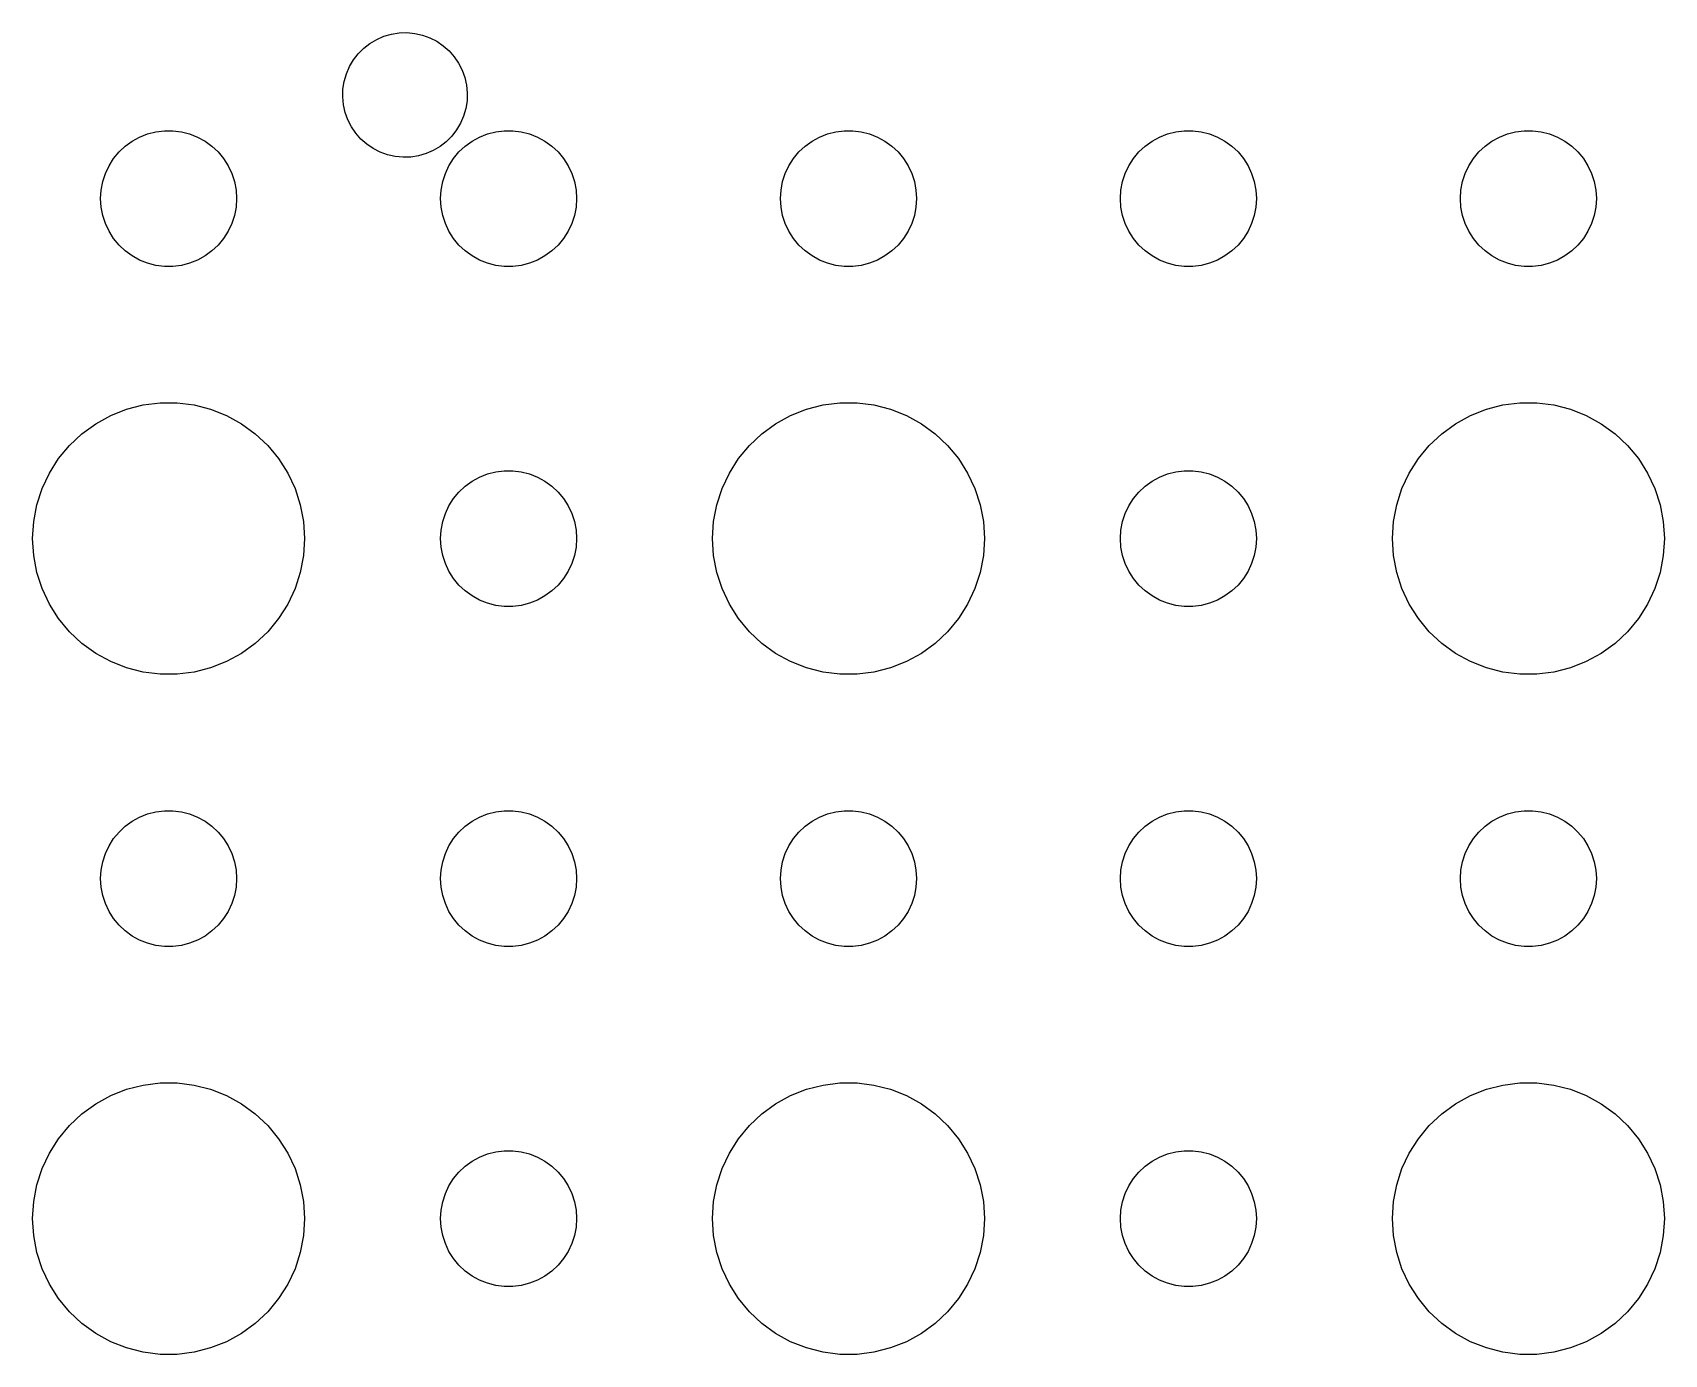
# Model space of a CAD drawing. Header units: metres. Extents: x -69 to 69, y -69 to 69.
# Drawn here: x -3 to 33, y -32.99 to -3.84 of the extents above; entities that cross this region are included whole.
import ezdxf

# ---------------------------------------------------------------- set-up
doc = ezdxf.new("R2010")
doc.units = ezdxf.units.M

msp = doc.modelspace()

# ---------------------------------------------------------------- linework, layer by layer
for p, q in [((4.59067, -3.98978), (4.74915, -3.92119)), ((4.74915, -3.92119), (4.91496, -3.87302)), ((4.91496, -3.87302), (5.08551, -3.84601)), ((5.08551, -3.84601), (5.2581, -3.84059)), ((5.2581, -3.84059), (5.43001, -3.85683)), ((5.43001, -3.85683), (5.59851, -3.8945)), ((5.59851, -3.8945), (5.76099, -3.95299)), ((5.76099, -3.95299), (5.91484, -4.03139)), ((4.07767, -4.44205), (4.1835, -4.3056)), ((4.1835, -4.3056), (4.3056, -4.1835)), ((4.3056, -4.1835), (4.44205, -4.07767)), ((4.44205, -4.07767), (4.59067, -3.98978)), ((5.91484, -4.03139), (6.05765, -4.12845)), ((6.05765, -4.12845), (6.18718, -4.24263)), ((6.18718, -4.24263), (6.30136, -4.37216)), ((3.92119, -4.74915), (3.98978, -4.59067)), ((3.98978, -4.59067), (4.07767, -4.44205)), ((6.30136, -4.37216), (6.39842, -4.51497)), ((6.39842, -4.51497), (6.47682, -4.66882)), ((6.47682, -4.66882), (6.53531, -4.8313)), ((3.84601, -5.08551), (3.87302, -4.91496)), ((3.87302, -4.91496), (3.92119, -4.74915)), ((6.53531, -4.8313), (6.57298, -4.9998)), ((6.57298, -4.9998), (6.58923, -5.17172)), ((3.84059, -5.2581), (3.84601, -5.08551)), ((3.85683, -5.43001), (3.84059, -5.2581)), ((6.5838, -5.3443), (6.55679, -5.51485)), ((6.58923, -5.17172), (6.5838, -5.3443)), ((3.8945, -5.59851), (3.85683, -5.43001)), ((3.95299, -5.76099), (3.8945, -5.59851)), ((6.50862, -5.68066), (6.44003, -5.83914)), ((6.55679, -5.51485), (6.50862, -5.68066)), ((-0.638657, -6.14275), (-0.463516, -6.07341)), ((-0.463516, -6.07341), (-0.281067, -6.02657)), ((-0.281067, -6.02657), (-0.094177, -6.00294)), ((-0.094177, -6.00294), (0.094177, -6.00294)), ((0.094177, -6.00294), (0.281067, -6.02657)), ((0.281067, -6.02657), (0.463516, -6.07341)), ((0.463516, -6.07341), (0.638657, -6.14275)), ((4.03139, -5.91484), (3.95299, -5.76099)), ((4.12845, -6.05765), (4.03139, -5.91484)), ((4.24263, -6.18718), (4.12845, -6.05765)), ((6.35214, -5.98776), (6.24631, -6.12421)), ((6.44003, -5.83914), (6.35214, -5.98776)), ((6.86133, -6.14275), (7.03647, -6.07341)), ((7.03647, -6.07341), (7.21892, -6.02657)), ((7.21892, -6.02657), (7.40581, -6.00294)), ((7.40581, -6.00294), (7.59418, -6.00294)), ((7.59418, -6.00294), (7.78107, -6.02657)), ((7.78107, -6.02657), (7.96352, -6.07341)), ((7.96352, -6.07341), (8.13866, -6.14275)), ((14.3613, -6.14275), (14.5365, -6.07341)), ((14.5365, -6.07341), (14.7189, -6.02657)), ((14.7189, -6.02657), (14.9058, -6.00294)), ((14.9058, -6.00294), (15.0942, -6.00294)), ((15.0942, -6.00294), (15.2811, -6.02657)), ((15.2811, -6.02657), (15.4635, -6.07341)), ((15.4635, -6.07341), (15.6387, -6.14275)), ((21.8613, -6.14275), (22.0365, -6.07341)), ((22.0365, -6.07341), (22.2189, -6.02657)), ((22.2189, -6.02657), (22.4058, -6.00294)), ((22.4058, -6.00294), (22.5942, -6.00294)), ((22.5942, -6.00294), (22.7811, -6.02657)), ((22.7811, -6.02657), (22.9635, -6.07341)), ((22.9635, -6.07341), (23.1387, -6.14275)), ((29.3613, -6.14275), (29.5365, -6.07341)), ((29.5365, -6.07341), (29.7189, -6.02657)), ((29.7189, -6.02657), (29.9058, -6.00294)), ((29.9058, -6.00294), (30.0942, -6.00294)), ((30.0942, -6.00294), (30.2811, -6.02657)), ((30.2811, -6.02657), (30.4635, -6.07341)), ((30.4635, -6.07341), (30.6387, -6.14275)), ((-1.21352, -6.61832), (-1.09344, -6.47318)), ((-1.09344, -6.47318), (-0.956131, -6.34422)), ((-0.956131, -6.34422), (-0.803726, -6.23351)), ((-0.803726, -6.23351), (-0.638657, -6.14275)), ((0.638657, -6.14275), (0.803726, -6.23351)), ((0.803726, -6.23351), (0.956131, -6.34422)), ((0.956131, -6.34422), (1.09344, -6.47318)), ((1.09344, -6.47318), (1.21352, -6.61832)), ((4.37216, -6.30136), (4.24263, -6.18718)), ((4.51497, -6.39842), (4.37216, -6.30136)), ((4.66882, -6.47682), (4.51497, -6.39842)), ((4.8313, -6.53531), (4.66882, -6.47682)), ((5.83914, -6.44003), (5.68066, -6.50862)), ((5.98776, -6.35214), (5.83914, -6.44003)), ((6.12421, -6.24631), (5.98776, -6.35214)), ((6.24631, -6.12421), (6.12421, -6.24631)), ((6.28647, -6.61832), (6.40654, -6.47318)), ((6.40654, -6.47318), (6.54385, -6.34422)), ((6.54385, -6.34422), (6.69626, -6.23351)), ((6.69626, -6.23351), (6.86133, -6.14275)), ((8.13866, -6.14275), (8.30373, -6.23351)), ((8.30373, -6.23351), (8.45613, -6.34422)), ((8.45613, -6.34422), (8.59344, -6.47318)), ((8.59344, -6.47318), (8.71352, -6.61832)), ((13.7865, -6.61832), (13.9065, -6.47318)), ((13.9065, -6.47318), (14.0439, -6.34422)), ((14.0439, -6.34422), (14.1963, -6.23351)), ((14.1963, -6.23351), (14.3613, -6.14275)), ((15.6387, -6.14275), (15.8037, -6.23351)), ((15.8037, -6.23351), (15.9561, -6.34422)), ((15.9561, -6.34422), (16.0934, -6.47318)), ((16.0934, -6.47318), (16.2135, -6.61832)), ((21.2865, -6.61832), (21.4065, -6.47318)), ((21.4065, -6.47318), (21.5439, -6.34422)), ((21.5439, -6.34422), (21.6963, -6.23351)), ((21.6963, -6.23351), (21.8613, -6.14275)), ((23.1387, -6.14275), (23.3037, -6.23351)), ((23.3037, -6.23351), (23.4561, -6.34422)), ((23.4561, -6.34422), (23.5934, -6.47318)), ((23.5934, -6.47318), (23.7135, -6.61832)), ((28.7865, -6.61832), (28.9065, -6.47318)), ((28.9065, -6.47318), (29.0439, -6.34422)), ((29.0439, -6.34422), (29.1963, -6.23351)), ((29.1963, -6.23351), (29.3613, -6.14275)), ((30.6387, -6.14275), (30.8037, -6.23351)), ((30.8037, -6.23351), (30.9561, -6.34422)), ((30.9561, -6.34422), (31.0934, -6.47318)), ((31.0934, -6.47318), (31.2135, -6.61832)), ((-1.39465, -6.9478), (-1.31445, -6.77736)), ((-1.31445, -6.77736), (-1.21352, -6.61832)), ((1.21352, -6.61832), (1.31445, -6.77736)), ((1.31445, -6.77736), (1.39465, -6.9478)), ((4.9998, -6.57298), (4.8313, -6.53531)), ((5.17172, -6.58923), (4.9998, -6.57298)), ((5.3443, -6.5838), (5.17172, -6.58923)), ((5.51485, -6.55679), (5.3443, -6.5838)), ((5.68066, -6.50862), (5.51485, -6.55679)), ((6.10533, -6.9478), (6.18553, -6.77736)), ((6.18553, -6.77736), (6.28647, -6.61832)), ((8.71352, -6.61832), (8.81445, -6.77736)), ((8.81445, -6.77736), (8.89465, -6.9478)), ((13.6053, -6.9478), (13.6855, -6.77736)), ((13.6855, -6.77736), (13.7865, -6.61832)), ((16.2135, -6.61832), (16.3145, -6.77736)), ((16.3145, -6.77736), (16.3947, -6.9478)), ((21.1053, -6.9478), (21.1855, -6.77736)), ((21.1855, -6.77736), (21.2865, -6.61832)), ((23.7135, -6.61832), (23.8145, -6.77736)), ((23.8145, -6.77736), (23.8947, -6.9478)), ((28.6053, -6.9478), (28.6855, -6.77736)), ((28.6855, -6.77736), (28.7865, -6.61832)), ((31.2135, -6.61832), (31.3145, -6.77736)), ((31.3145, -6.77736), (31.3947, -6.9478)), ((-1.48816, -7.312), (-1.45287, -7.12695)), ((-1.45287, -7.12695), (-1.39465, -6.9478)), ((1.39465, -6.9478), (1.45287, -7.12695)), ((1.45287, -7.12695), (1.48816, -7.312)), ((6.01183, -7.312), (6.04712, -7.12695)), ((6.04712, -7.12695), (6.10533, -6.9478)), ((8.89465, -6.9478), (8.95287, -7.12695)), ((8.95287, -7.12695), (8.98816, -7.312)), ((13.5118, -7.312), (13.5471, -7.12695)), ((13.5471, -7.12695), (13.6053, -6.9478)), ((16.3947, -6.9478), (16.4529, -7.12695)), ((16.4529, -7.12695), (16.4882, -7.312)), ((21.0118, -7.312), (21.0471, -7.12695)), ((21.0471, -7.12695), (21.1053, -6.9478)), ((23.8947, -6.9478), (23.9529, -7.12695)), ((23.9529, -7.12695), (23.9882, -7.312)), ((28.5118, -7.312), (28.5471, -7.12695)), ((28.5471, -7.12695), (28.6053, -6.9478)), ((31.3947, -6.9478), (31.4529, -7.12695)), ((31.4529, -7.12695), (31.4882, -7.312)), ((-1.5, -7.5), (-1.48816, -7.312)), ((-1.48816, -7.68799), (-1.5, -7.5)), ((1.48816, -7.312), (1.5, -7.5)), ((1.5, -7.5), (1.48816, -7.68799)), ((6, -7.5), (6.01183, -7.312)), ((6.01183, -7.68799), (6, -7.5)), ((8.98816, -7.312), (9, -7.5)), ((9, -7.5), (8.98816, -7.68799)), ((13.5, -7.5), (13.5118, -7.312)), ((13.5118, -7.68799), (13.5, -7.5)), ((16.4882, -7.312), (16.5, -7.5)), ((16.5, -7.5), (16.4882, -7.68799)), ((21, -7.5), (21.0118, -7.312)), ((21.0118, -7.68799), (21, -7.5)), ((23.9882, -7.312), (24, -7.5)), ((24, -7.5), (23.9882, -7.68799)), ((28.5, -7.5), (28.5118, -7.312)), ((28.5118, -7.68799), (28.5, -7.5)), ((31.4882, -7.312), (31.5, -7.5)), ((31.5, -7.5), (31.4882, -7.68799)), ((-1.45287, -7.87303), (-1.48816, -7.68799)), ((-1.39465, -8.05219), (-1.45287, -7.87303)), ((1.45287, -7.87303), (1.39465, -8.05219)), ((1.48816, -7.68799), (1.45287, -7.87303)), ((6.04712, -7.87303), (6.01183, -7.68799)), ((6.10533, -8.05219), (6.04712, -7.87303)), ((8.95287, -7.87303), (8.89465, -8.05219)), ((8.98816, -7.68799), (8.95287, -7.87303)), ((13.5471, -7.87303), (13.5118, -7.68799)), ((13.6053, -8.05219), (13.5471, -7.87303)), ((16.4529, -7.87303), (16.3947, -8.05219)), ((16.4882, -7.68799), (16.4529, -7.87303)), ((21.0471, -7.87303), (21.0118, -7.68799)), ((21.1053, -8.05219), (21.0471, -7.87303)), ((23.9529, -7.87303), (23.8947, -8.05219)), ((23.9882, -7.68799), (23.9529, -7.87303)), ((28.5471, -7.87303), (28.5118, -7.68799)), ((28.6053, -8.05219), (28.5471, -7.87303)), ((31.4529, -7.87303), (31.3947, -8.05219)), ((31.4882, -7.68799), (31.4529, -7.87303)), ((-1.31445, -8.22263), (-1.39465, -8.05219)), ((-1.21352, -8.38167), (-1.31445, -8.22263)), ((1.31445, -8.22263), (1.21352, -8.38167)), ((1.39465, -8.05219), (1.31445, -8.22263)), ((6.18553, -8.22263), (6.10533, -8.05219)), ((6.28647, -8.38167), (6.18553, -8.22263)), ((8.81445, -8.22263), (8.71352, -8.38167)), ((8.89465, -8.05219), (8.81445, -8.22263)), ((13.6855, -8.22263), (13.6053, -8.05219)), ((13.7865, -8.38167), (13.6855, -8.22263)), ((16.3145, -8.22263), (16.2135, -8.38167)), ((16.3947, -8.05219), (16.3145, -8.22263)), ((21.1855, -8.22263), (21.1053, -8.05219)), ((21.2865, -8.38167), (21.1855, -8.22263)), ((23.8145, -8.22263), (23.7135, -8.38167)), ((23.8947, -8.05219), (23.8145, -8.22263)), ((28.6855, -8.22263), (28.6053, -8.05219)), ((28.7865, -8.38167), (28.6855, -8.22263)), ((31.3145, -8.22263), (31.2135, -8.38167)), ((31.3947, -8.05219), (31.3145, -8.22263)), ((-1.09344, -8.52681), (-1.21352, -8.38167)), ((-0.956131, -8.65576), (-1.09344, -8.52681)), ((1.09344, -8.52681), (0.956131, -8.65576)), ((1.21352, -8.38167), (1.09344, -8.52681)), ((6.40654, -8.52681), (6.28647, -8.38167)), ((6.54385, -8.65576), (6.40654, -8.52681)), ((8.59344, -8.52681), (8.45613, -8.65576)), ((8.71352, -8.38167), (8.59344, -8.52681)), ((13.9065, -8.52681), (13.7865, -8.38167)), ((14.0439, -8.65576), (13.9065, -8.52681)), ((16.0934, -8.52681), (15.9561, -8.65576)), ((16.2135, -8.38167), (16.0934, -8.52681)), ((21.4065, -8.52681), (21.2865, -8.38167)), ((21.5439, -8.65576), (21.4065, -8.52681)), ((23.5934, -8.52681), (23.4561, -8.65576)), ((23.7135, -8.38167), (23.5934, -8.52681)), ((28.9065, -8.52681), (28.7865, -8.38167)), ((29.0439, -8.65576), (28.9065, -8.52681)), ((31.0934, -8.52681), (30.9561, -8.65576)), ((31.2135, -8.38167), (31.0934, -8.52681)), ((-0.803726, -8.76648), (-0.956131, -8.65576)), ((-0.638657, -8.85724), (-0.803726, -8.76648)), ((-0.463516, -8.92657), (-0.638657, -8.85724)), ((-0.281067, -8.97342), (-0.463516, -8.92657)), ((-0.094177, -8.99704), (-0.281067, -8.97342)), ((0.094177, -8.99704), (-0.094177, -8.99704)), ((0.281067, -8.97342), (0.094177, -8.99704)), ((0.463516, -8.92657), (0.281067, -8.97342)), ((0.638657, -8.85724), (0.463516, -8.92657)), ((0.803726, -8.76648), (0.638657, -8.85724)), ((0.956131, -8.65576), (0.803726, -8.76648)), ((6.69626, -8.76648), (6.54385, -8.65576)), ((6.86133, -8.85724), (6.69626, -8.76648)), ((7.03647, -8.92657), (6.86133, -8.85724)), ((7.21892, -8.97342), (7.03647, -8.92657)), ((7.40581, -8.99704), (7.21892, -8.97342)), ((7.59418, -8.99704), (7.40581, -8.99704)), ((7.78107, -8.97342), (7.59418, -8.99704)), ((7.96352, -8.92657), (7.78107, -8.97342)), ((8.13866, -8.85724), (7.96352, -8.92657)), ((8.30373, -8.76648), (8.13866, -8.85724)), ((8.45613, -8.65576), (8.30373, -8.76648)), ((14.1963, -8.76648), (14.0439, -8.65576)), ((14.3613, -8.85724), (14.1963, -8.76648)), ((14.5365, -8.92657), (14.3613, -8.85724)), ((14.7189, -8.97342), (14.5365, -8.92657)), ((14.9058, -8.99704), (14.7189, -8.97342)), ((15.0942, -8.99704), (14.9058, -8.99704)), ((15.2811, -8.97342), (15.0942, -8.99704)), ((15.4635, -8.92657), (15.2811, -8.97342)), ((15.6387, -8.85724), (15.4635, -8.92657)), ((15.8037, -8.76648), (15.6387, -8.85724)), ((15.9561, -8.65576), (15.8037, -8.76648)), ((21.6963, -8.76648), (21.5439, -8.65576)), ((21.8613, -8.85724), (21.6963, -8.76648)), ((22.0365, -8.92657), (21.8613, -8.85724)), ((22.2189, -8.97342), (22.0365, -8.92657)), ((22.4058, -8.99704), (22.2189, -8.97342)), ((22.5942, -8.99704), (22.4058, -8.99704)), ((22.7811, -8.97342), (22.5942, -8.99704)), ((22.9635, -8.92657), (22.7811, -8.97342)), ((23.1387, -8.85724), (22.9635, -8.92657)), ((23.3037, -8.76648), (23.1387, -8.85724)), ((23.4561, -8.65576), (23.3037, -8.76648)), ((29.1963, -8.76648), (29.0439, -8.65576)), ((29.3613, -8.85724), (29.1963, -8.76648)), ((29.5365, -8.92657), (29.3613, -8.85724)), ((29.7189, -8.97342), (29.5365, -8.92657)), ((29.9058, -8.99704), (29.7189, -8.97342)), ((30.0942, -8.99704), (29.9058, -8.99704)), ((30.2811, -8.97342), (30.0942, -8.99704)), ((30.4635, -8.92657), (30.2811, -8.97342)), ((30.6387, -8.85724), (30.4635, -8.92657)), ((30.8037, -8.76648), (30.6387, -8.85724)), ((30.9561, -8.65576), (30.8037, -8.76648)), ((-1.27733, -12.2855), (-0.927048, -12.1468)), ((-0.927048, -12.1468), (-0.562134, -12.0531)), ((-0.562134, -12.0531), (-0.18837, -12.0059)), ((-0.18837, -12.0059), (0.18837, -12.0059)), ((0.18837, -12.0059), (0.562134, -12.0531)), ((0.562134, -12.0531), (0.927048, -12.1468)), ((0.927048, -12.1468), (1.27733, -12.2855)), ((13.7227, -12.2855), (14.0729, -12.1468)), ((14.0729, -12.1468), (14.4379, -12.0531)), ((14.4379, -12.0531), (14.8116, -12.0059)), ((14.8116, -12.0059), (15.1884, -12.0059)), ((15.1884, -12.0059), (15.5621, -12.0531)), ((15.5621, -12.0531), (15.927, -12.1468)), ((15.927, -12.1468), (16.2773, -12.2855)), ((28.7227, -12.2855), (29.0729, -12.1468)), ((29.0729, -12.1468), (29.4379, -12.0531)), ((29.4379, -12.0531), (29.8116, -12.0059)), ((29.8116, -12.0059), (30.1884, -12.0059)), ((30.1884, -12.0059), (30.5621, -12.0531)), ((30.5621, -12.0531), (30.927, -12.1468)), ((30.927, -12.1468), (31.2773, -12.2855)), ((-1.91226, -12.6884), (-1.60747, -12.467)), ((-1.60747, -12.467), (-1.27733, -12.2855)), ((1.27733, -12.2855), (1.60747, -12.467)), ((1.60747, -12.467), (1.91226, -12.6884)), ((13.0877, -12.6884), (13.3925, -12.467)), ((13.3925, -12.467), (13.7227, -12.2855)), ((16.2773, -12.2855), (16.6075, -12.467)), ((16.6075, -12.467), (16.9123, -12.6884)), ((28.0877, -12.6884), (28.3925, -12.467)), ((28.3925, -12.467), (28.7227, -12.2855)), ((31.2773, -12.2855), (31.6075, -12.467)), ((31.6075, -12.467), (31.9123, -12.6884)), ((-2.42705, -13.2366), (-2.1869, -12.9464)), ((-2.1869, -12.9464), (-1.91226, -12.6884)), ((1.91226, -12.6884), (2.1869, -12.9464)), ((2.1869, -12.9464), (2.42705, -13.2366)), ((12.5729, -13.2366), (12.8131, -12.9464)), ((12.8131, -12.9464), (13.0877, -12.6884)), ((16.9123, -12.6884), (17.1869, -12.9464)), ((17.1869, -12.9464), (17.427, -13.2366)), ((27.5729, -13.2366), (27.8131, -12.9464)), ((27.8131, -12.9464), (28.0877, -12.6884)), ((31.9123, -12.6884), (32.1869, -12.9464)), ((32.1869, -12.9464), (32.427, -13.2366)), ((-2.62891, -13.5547), (-2.42705, -13.2366)), ((2.42705, -13.2366), (2.62891, -13.5547)), ((12.3711, -13.5547), (12.5729, -13.2366)), ((17.427, -13.2366), (17.6289, -13.5547)), ((27.3711, -13.5547), (27.5729, -13.2366)), ((32.427, -13.2366), (32.6289, -13.5547)), ((-2.78932, -13.8956), (-2.62891, -13.5547)), ((2.62891, -13.5547), (2.78932, -13.8956)), ((6.69626, -13.7335), (6.86133, -13.6427)), ((6.86133, -13.6427), (7.03647, -13.5734)), ((7.03647, -13.5734), (7.21892, -13.5266)), ((7.21892, -13.5266), (7.40581, -13.5029)), ((7.40581, -13.5029), (7.59418, -13.5029)), ((7.59418, -13.5029), (7.78107, -13.5266)), ((7.78107, -13.5266), (7.96352, -13.5734)), ((7.96352, -13.5734), (8.13866, -13.6427)), ((8.13866, -13.6427), (8.30373, -13.7335)), ((12.2107, -13.8956), (12.3711, -13.5547)), ((17.6289, -13.5547), (17.7893, -13.8956)), ((21.6963, -13.7335), (21.8613, -13.6427)), ((21.8613, -13.6427), (22.0365, -13.5734)), ((22.0365, -13.5734), (22.2189, -13.5266)), ((22.2189, -13.5266), (22.4058, -13.5029)), ((22.4058, -13.5029), (22.5942, -13.5029)), ((22.5942, -13.5029), (22.7811, -13.5266)), ((22.7811, -13.5266), (22.9635, -13.5734)), ((22.9635, -13.5734), (23.1387, -13.6427)), ((23.1387, -13.6427), (23.3037, -13.7335)), ((27.2107, -13.8956), (27.3711, -13.5547)), ((32.6289, -13.5547), (32.7893, -13.8956)), ((-2.90575, -14.2539), (-2.78932, -13.8956)), ((2.78932, -13.8956), (2.90575, -14.2539)), ((6.28647, -14.1183), (6.40654, -13.9732)), ((6.40654, -13.9732), (6.54385, -13.8442)), ((6.54385, -13.8442), (6.69626, -13.7335)), ((8.30373, -13.7335), (8.45613, -13.8442)), ((8.45613, -13.8442), (8.59344, -13.9732)), ((8.59344, -13.9732), (8.71352, -14.1183)), ((12.0942, -14.2539), (12.2107, -13.8956)), ((17.7893, -13.8956), (17.9057, -14.2539)), ((21.2865, -14.1183), (21.4065, -13.9732)), ((21.4065, -13.9732), (21.5439, -13.8442)), ((21.5439, -13.8442), (21.6963, -13.7335)), ((23.3037, -13.7335), (23.4561, -13.8442)), ((23.4561, -13.8442), (23.5934, -13.9732)), ((23.5934, -13.9732), (23.7135, -14.1183)), ((27.0942, -14.2539), (27.2107, -13.8956)), ((32.7893, -13.8956), (32.9057, -14.2539)), ((-2.97633, -14.624), (-2.90575, -14.2539)), ((2.90575, -14.2539), (2.97633, -14.624)), ((6.10533, -14.4478), (6.18553, -14.2774)), ((6.18553, -14.2774), (6.28647, -14.1183)), ((8.71352, -14.1183), (8.81445, -14.2774)), ((8.81445, -14.2774), (8.89465, -14.4478)), ((12.0237, -14.624), (12.0942, -14.2539)), ((17.9057, -14.2539), (17.9763, -14.624)), ((21.1053, -14.4478), (21.1855, -14.2774)), ((21.1855, -14.2774), (21.2865, -14.1183)), ((23.7135, -14.1183), (23.8145, -14.2774)), ((23.8145, -14.2774), (23.8947, -14.4478)), ((27.0237, -14.624), (27.0942, -14.2539)), ((32.9057, -14.2539), (32.9763, -14.624)), ((-3, -15), (-2.97633, -14.624)), ((2.97633, -14.624), (3, -15)), ((6.01183, -14.812), (6.04712, -14.627)), ((6.04712, -14.627), (6.10533, -14.4478)), ((8.89465, -14.4478), (8.95287, -14.627)), ((8.95287, -14.627), (8.98816, -14.812)), ((12, -15), (12.0237, -14.624)), ((17.9763, -14.624), (18, -15)), ((21.0118, -14.812), (21.0471, -14.627)), ((21.0471, -14.627), (21.1053, -14.4478)), ((23.8947, -14.4478), (23.9529, -14.627)), ((23.9529, -14.627), (23.9882, -14.812)), ((27, -15), (27.0237, -14.624)), ((32.9763, -14.624), (33, -15)), ((-2.97633, -15.376), (-3, -15)), ((3, -15), (2.97633, -15.376)), ((6, -15), (6.01183, -14.812)), ((6.01183, -15.188), (6, -15)), ((8.98816, -14.812), (9, -15)), ((9, -15), (8.98816, -15.188)), ((12.0237, -15.376), (12, -15)), ((18, -15), (17.9763, -15.376)), ((21, -15), (21.0118, -14.812)), ((21.0118, -15.188), (21, -15)), ((23.9882, -14.812), (24, -15)), ((24, -15), (23.9882, -15.188)), ((27.0237, -15.376), (27, -15)), ((33, -15), (32.9763, -15.376)), ((-2.90575, -15.7461), (-2.97633, -15.376)), ((2.97633, -15.376), (2.90575, -15.7461)), ((6.04712, -15.373), (6.01183, -15.188)), ((6.10533, -15.5522), (6.04712, -15.373)), ((8.95287, -15.373), (8.89465, -15.5522)), ((8.98816, -15.188), (8.95287, -15.373)), ((12.0942, -15.7461), (12.0237, -15.376)), ((17.9763, -15.376), (17.9057, -15.7461)), ((21.0471, -15.373), (21.0118, -15.188)), ((21.1053, -15.5522), (21.0471, -15.373)), ((23.9529, -15.373), (23.8947, -15.5522)), ((23.9882, -15.188), (23.9529, -15.373)), ((27.0942, -15.7461), (27.0237, -15.376)), ((32.9763, -15.376), (32.9057, -15.7461)), ((-2.78932, -16.1044), (-2.90575, -15.7461)), ((2.90575, -15.7461), (2.78932, -16.1044)), ((6.18553, -15.7226), (6.10533, -15.5522)), ((6.28647, -15.8817), (6.18553, -15.7226)), ((8.81445, -15.7226), (8.71352, -15.8817)), ((8.89465, -15.5522), (8.81445, -15.7226)), ((12.2107, -16.1044), (12.0942, -15.7461)), ((17.9057, -15.7461), (17.7893, -16.1044)), ((21.1855, -15.7226), (21.1053, -15.5522)), ((21.2865, -15.8817), (21.1855, -15.7226)), ((23.8145, -15.7226), (23.7135, -15.8817)), ((23.8947, -15.5522), (23.8145, -15.7226)), ((27.2107, -16.1044), (27.0942, -15.7461)), ((32.9057, -15.7461), (32.7893, -16.1044)), ((-2.62891, -16.4453), (-2.78932, -16.1044)), ((2.78932, -16.1044), (2.62891, -16.4453)), ((6.40654, -16.0268), (6.28647, -15.8817)), ((6.54385, -16.1558), (6.40654, -16.0268)), ((6.69626, -16.2665), (6.54385, -16.1558)), ((8.45613, -16.1558), (8.30373, -16.2665)), ((8.59344, -16.0268), (8.45613, -16.1558)), ((8.71352, -15.8817), (8.59344, -16.0268)), ((12.3711, -16.4453), (12.2107, -16.1044)), ((17.7893, -16.1044), (17.6289, -16.4453)), ((21.4065, -16.0268), (21.2865, -15.8817)), ((21.5439, -16.1558), (21.4065, -16.0268)), ((21.6963, -16.2665), (21.5439, -16.1558)), ((23.4561, -16.1558), (23.3037, -16.2665)), ((23.5934, -16.0268), (23.4561, -16.1558)), ((23.7135, -15.8817), (23.5934, -16.0268)), ((27.3711, -16.4453), (27.2107, -16.1044)), ((32.7893, -16.1044), (32.6289, -16.4453)), ((-2.42705, -16.7634), (-2.62891, -16.4453)), ((2.62891, -16.4453), (2.42705, -16.7634)), ((6.86133, -16.3572), (6.69626, -16.2665)), ((7.03647, -16.4266), (6.86133, -16.3572)), ((7.21892, -16.4734), (7.03647, -16.4266)), ((7.40581, -16.497), (7.21892, -16.4734)), ((7.59418, -16.497), (7.40581, -16.497)), ((7.78107, -16.4734), (7.59418, -16.497)), ((7.96352, -16.4266), (7.78107, -16.4734)), ((8.13866, -16.3572), (7.96352, -16.4266)), ((8.30373, -16.2665), (8.13866, -16.3572)), ((12.5729, -16.7634), (12.3711, -16.4453)), ((17.6289, -16.4453), (17.427, -16.7634)), ((21.8613, -16.3572), (21.6963, -16.2665)), ((22.0365, -16.4266), (21.8613, -16.3572)), ((22.2189, -16.4734), (22.0365, -16.4266)), ((22.4058, -16.497), (22.2189, -16.4734)), ((22.5942, -16.497), (22.4058, -16.497)), ((22.7811, -16.4734), (22.5942, -16.497)), ((22.9635, -16.4266), (22.7811, -16.4734)), ((23.1387, -16.3572), (22.9635, -16.4266)), ((23.3037, -16.2665), (23.1387, -16.3572)), ((27.5729, -16.7634), (27.3711, -16.4453)), ((32.6289, -16.4453), (32.427, -16.7634)), ((-2.1869, -17.0536), (-2.42705, -16.7634)), ((2.42705, -16.7634), (2.1869, -17.0536)), ((12.8131, -17.0536), (12.5729, -16.7634)), ((17.427, -16.7634), (17.1869, -17.0536)), ((27.8131, -17.0536), (27.5729, -16.7634)), ((32.427, -16.7634), (32.1869, -17.0536)), ((-1.91226, -17.3115), (-2.1869, -17.0536)), ((2.1869, -17.0536), (1.91226, -17.3115)), ((13.0877, -17.3115), (12.8131, -17.0536)), ((17.1869, -17.0536), (16.9123, -17.3115)), ((28.0877, -17.3115), (27.8131, -17.0536)), ((32.1869, -17.0536), (31.9123, -17.3115)), ((-1.60747, -17.533), (-1.91226, -17.3115)), ((-1.27733, -17.7145), (-1.60747, -17.533)), ((1.60747, -17.533), (1.27733, -17.7145)), ((1.91226, -17.3115), (1.60747, -17.533)), ((13.3925, -17.533), (13.0877, -17.3115)), ((13.7227, -17.7145), (13.3925, -17.533)), ((16.6075, -17.533), (16.2773, -17.7145)), ((16.9123, -17.3115), (16.6075, -17.533)), ((28.3925, -17.533), (28.0877, -17.3115)), ((28.7227, -17.7145), (28.3925, -17.533)), ((31.6075, -17.533), (31.2773, -17.7145)), ((31.9123, -17.3115), (31.6075, -17.533)), ((-0.927048, -17.8532), (-1.27733, -17.7145)), ((-0.562134, -17.9469), (-0.927048, -17.8532)), ((-0.18837, -17.9941), (-0.562134, -17.9469)), ((0.18837, -17.9941), (-0.18837, -17.9941)), ((0.562134, -17.9469), (0.18837, -17.9941)), ((0.927048, -17.8532), (0.562134, -17.9469)), ((1.27733, -17.7145), (0.927048, -17.8532)), ((14.0729, -17.8532), (13.7227, -17.7145)), ((14.4379, -17.9469), (14.0729, -17.8532)), ((14.8116, -17.9941), (14.4379, -17.9469)), ((15.1884, -17.9941), (14.8116, -17.9941)), ((15.5621, -17.9469), (15.1884, -17.9941)), ((15.927, -17.8532), (15.5621, -17.9469)), ((16.2773, -17.7145), (15.927, -17.8532)), ((29.0729, -17.8532), (28.7227, -17.7145)), ((29.4379, -17.9469), (29.0729, -17.8532)), ((29.8116, -17.9941), (29.4379, -17.9469)), ((30.1884, -17.9941), (29.8116, -17.9941)), ((30.5621, -17.9469), (30.1884, -17.9941)), ((30.927, -17.8532), (30.5621, -17.9469)), ((31.2773, -17.7145), (30.927, -17.8532)), ((-0.956131, -21.3442), (-0.803726, -21.2335)), ((-0.803726, -21.2335), (-0.638657, -21.1427)), ((-0.638657, -21.1427), (-0.463516, -21.0734)), ((-0.463516, -21.0734), (-0.281067, -21.0266)), ((-0.281067, -21.0266), (-0.094177, -21.003)), ((-0.094177, -21.003), (0.094177, -21.003)), ((0.094177, -21.003), (0.281067, -21.0266)), ((0.281067, -21.0266), (0.463516, -21.0734)), ((0.463516, -21.0734), (0.638657, -21.1427)), ((0.638657, -21.1427), (0.803726, -21.2335)), ((0.803726, -21.2335), (0.956131, -21.3442)), ((6.54385, -21.3442), (6.69626, -21.2335)), ((6.69626, -21.2335), (6.86133, -21.1427)), ((6.86133, -21.1427), (7.03647, -21.0734)), ((7.03647, -21.0734), (7.21892, -21.0266)), ((7.21892, -21.0266), (7.40581, -21.003)), ((7.40581, -21.003), (7.59418, -21.003)), ((7.59418, -21.003), (7.78107, -21.0266)), ((7.78107, -21.0266), (7.96352, -21.0734)), ((7.96352, -21.0734), (8.13866, -21.1427)), ((8.13866, -21.1427), (8.30373, -21.2335)), ((8.30373, -21.2335), (8.45613, -21.3442)), ((14.0439, -21.3442), (14.1963, -21.2335)), ((14.1963, -21.2335), (14.3613, -21.1427)), ((14.3613, -21.1427), (14.5365, -21.0734)), ((14.5365, -21.0734), (14.7189, -21.0266)), ((14.7189, -21.0266), (14.9058, -21.003)), ((14.9058, -21.003), (15.0942, -21.003)), ((15.0942, -21.003), (15.2811, -21.0266)), ((15.2811, -21.0266), (15.4635, -21.0734)), ((15.4635, -21.0734), (15.6387, -21.1427)), ((15.6387, -21.1427), (15.8037, -21.2335)), ((15.8037, -21.2335), (15.9561, -21.3442)), ((21.5439, -21.3442), (21.6963, -21.2335)), ((21.6963, -21.2335), (21.8613, -21.1427)), ((21.8613, -21.1427), (22.0365, -21.0734)), ((22.0365, -21.0734), (22.2189, -21.0266)), ((22.2189, -21.0266), (22.4058, -21.003)), ((22.4058, -21.003), (22.5942, -21.003)), ((22.5942, -21.003), (22.7811, -21.0266)), ((22.7811, -21.0266), (22.9635, -21.0734)), ((22.9635, -21.0734), (23.1387, -21.1427)), ((23.1387, -21.1427), (23.3037, -21.2335)), ((23.3037, -21.2335), (23.4561, -21.3442)), ((29.0439, -21.3442), (29.1963, -21.2335)), ((29.1963, -21.2335), (29.3613, -21.1427)), ((29.3613, -21.1427), (29.5365, -21.0734)), ((29.5365, -21.0734), (29.7189, -21.0266)), ((29.7189, -21.0266), (29.9058, -21.003)), ((29.9058, -21.003), (30.0942, -21.003)), ((30.0942, -21.003), (30.2811, -21.0266)), ((30.2811, -21.0266), (30.4635, -21.0734)), ((30.4635, -21.0734), (30.6387, -21.1427)), ((30.6387, -21.1427), (30.8037, -21.2335)), ((30.8037, -21.2335), (30.9561, -21.3442)), ((-1.21352, -21.6183), (-1.09344, -21.4732)), ((-1.09344, -21.4732), (-0.956131, -21.3442)), ((0.956131, -21.3442), (1.09344, -21.4732)), ((1.09344, -21.4732), (1.21352, -21.6183)), ((6.28647, -21.6183), (6.40654, -21.4732)), ((6.40654, -21.4732), (6.54385, -21.3442)), ((8.45613, -21.3442), (8.59344, -21.4732)), ((8.59344, -21.4732), (8.71352, -21.6183)), ((13.7865, -21.6183), (13.9065, -21.4732)), ((13.9065, -21.4732), (14.0439, -21.3442)), ((15.9561, -21.3442), (16.0934, -21.4732)), ((16.0934, -21.4732), (16.2135, -21.6183)), ((21.2865, -21.6183), (21.4065, -21.4732)), ((21.4065, -21.4732), (21.5439, -21.3442)), ((23.4561, -21.3442), (23.5934, -21.4732)), ((23.5934, -21.4732), (23.7135, -21.6183)), ((28.7865, -21.6183), (28.9065, -21.4732)), ((28.9065, -21.4732), (29.0439, -21.3442)), ((30.9561, -21.3442), (31.0934, -21.4732)), ((31.0934, -21.4732), (31.2135, -21.6183)), ((-1.45287, -22.127), (-1.39465, -21.9478)), ((-1.39465, -21.9478), (-1.31445, -21.7774)), ((-1.31445, -21.7774), (-1.21352, -21.6183)), ((1.21352, -21.6183), (1.31445, -21.7774)), ((1.31445, -21.7774), (1.39465, -21.9478)), ((1.39465, -21.9478), (1.45287, -22.127)), ((6.04712, -22.127), (6.10533, -21.9478)), ((6.10533, -21.9478), (6.18553, -21.7774)), ((6.18553, -21.7774), (6.28647, -21.6183)), ((8.71352, -21.6183), (8.81445, -21.7774)), ((8.81445, -21.7774), (8.89465, -21.9478)), ((8.89465, -21.9478), (8.95287, -22.127)), ((13.5471, -22.127), (13.6053, -21.9478)), ((13.6053, -21.9478), (13.6855, -21.7774)), ((13.6855, -21.7774), (13.7865, -21.6183)), ((16.2135, -21.6183), (16.3145, -21.7774)), ((16.3145, -21.7774), (16.3947, -21.9478)), ((16.3947, -21.9478), (16.4529, -22.127)), ((21.0471, -22.127), (21.1053, -21.9478)), ((21.1053, -21.9478), (21.1855, -21.7774)), ((21.1855, -21.7774), (21.2865, -21.6183)), ((23.7135, -21.6183), (23.8145, -21.7774)), ((23.8145, -21.7774), (23.8947, -21.9478)), ((23.8947, -21.9478), (23.9529, -22.127)), ((28.5471, -22.127), (28.6053, -21.9478)), ((28.6053, -21.9478), (28.6855, -21.7774)), ((28.6855, -21.7774), (28.7865, -21.6183)), ((31.2135, -21.6183), (31.3145, -21.7774)), ((31.3145, -21.7774), (31.3947, -21.9478)), ((31.3947, -21.9478), (31.4529, -22.127)), ((-1.5, -22.5), (-1.48816, -22.312)), ((-1.48816, -22.312), (-1.45287, -22.127)), ((1.45287, -22.127), (1.48816, -22.312)), ((1.48816, -22.312), (1.5, -22.5)), ((6, -22.5), (6.01183, -22.312)), ((6.01183, -22.312), (6.04712, -22.127)), ((8.95287, -22.127), (8.98816, -22.312)), ((8.98816, -22.312), (9, -22.5)), ((13.5, -22.5), (13.5118, -22.312)), ((13.5118, -22.312), (13.5471, -22.127)), ((16.4529, -22.127), (16.4882, -22.312)), ((16.4882, -22.312), (16.5, -22.5)), ((21, -22.5), (21.0118, -22.312)), ((21.0118, -22.312), (21.0471, -22.127)), ((23.9529, -22.127), (23.9882, -22.312)), ((23.9882, -22.312), (24, -22.5)), ((28.5, -22.5), (28.5118, -22.312)), ((28.5118, -22.312), (28.5471, -22.127)), ((31.4529, -22.127), (31.4882, -22.312)), ((31.4882, -22.312), (31.5, -22.5)), ((-1.48816, -22.688), (-1.5, -22.5)), ((1.5, -22.5), (1.48816, -22.688)), ((6.01183, -22.688), (6, -22.5)), ((9, -22.5), (8.98816, -22.688)), ((13.5118, -22.688), (13.5, -22.5)), ((16.5, -22.5), (16.4882, -22.688)), ((21.0118, -22.688), (21, -22.5)), ((24, -22.5), (23.9882, -22.688)), ((28.5118, -22.688), (28.5, -22.5)), ((31.5, -22.5), (31.4882, -22.688)), ((-1.45287, -22.873), (-1.48816, -22.688)), ((-1.39465, -23.0522), (-1.45287, -22.873)), ((1.45287, -22.873), (1.39465, -23.0522)), ((1.48816, -22.688), (1.45287, -22.873)), ((6.04712, -22.873), (6.01183, -22.688)), ((6.10533, -23.0522), (6.04712, -22.873)), ((8.95287, -22.873), (8.89465, -23.0522)), ((8.98816, -22.688), (8.95287, -22.873)), ((13.5471, -22.873), (13.5118, -22.688)), ((13.6053, -23.0522), (13.5471, -22.873)), ((16.4529, -22.873), (16.3947, -23.0522)), ((16.4882, -22.688), (16.4529, -22.873)), ((21.0471, -22.873), (21.0118, -22.688)), ((21.1053, -23.0522), (21.0471, -22.873)), ((23.9529, -22.873), (23.8947, -23.0522)), ((23.9882, -22.688), (23.9529, -22.873)), ((28.5471, -22.873), (28.5118, -22.688)), ((28.6053, -23.0522), (28.5471, -22.873)), ((31.4529, -22.873), (31.3947, -23.0522)), ((31.4882, -22.688), (31.4529, -22.873)), ((-1.31445, -23.2226), (-1.39465, -23.0522)), ((-1.21352, -23.3817), (-1.31445, -23.2226)), ((-1.09344, -23.5268), (-1.21352, -23.3817)), ((1.21352, -23.3817), (1.09344, -23.5268)), ((1.31445, -23.2226), (1.21352, -23.3817)), ((1.39465, -23.0522), (1.31445, -23.2226)), ((6.18553, -23.2226), (6.10533, -23.0522)), ((6.28647, -23.3817), (6.18553, -23.2226)), ((6.40654, -23.5268), (6.28647, -23.3817)), ((8.71352, -23.3817), (8.59344, -23.5268)), ((8.81445, -23.2226), (8.71352, -23.3817)), ((8.89465, -23.0522), (8.81445, -23.2226)), ((13.6855, -23.2226), (13.6053, -23.0522)), ((13.7865, -23.3817), (13.6855, -23.2226)), ((13.9065, -23.5268), (13.7865, -23.3817)), ((16.2135, -23.3817), (16.0934, -23.5268)), ((16.3145, -23.2226), (16.2135, -23.3817)), ((16.3947, -23.0522), (16.3145, -23.2226)), ((21.1855, -23.2226), (21.1053, -23.0522)), ((21.2865, -23.3817), (21.1855, -23.2226)), ((21.4065, -23.5268), (21.2865, -23.3817)), ((23.7135, -23.3817), (23.5934, -23.5268)), ((23.8145, -23.2226), (23.7135, -23.3817)), ((23.8947, -23.0522), (23.8145, -23.2226)), ((28.6855, -23.2226), (28.6053, -23.0522)), ((28.7865, -23.3817), (28.6855, -23.2226)), ((28.9065, -23.5268), (28.7865, -23.3817)), ((31.2135, -23.3817), (31.0934, -23.5268)), ((31.3145, -23.2226), (31.2135, -23.3817)), ((31.3947, -23.0522), (31.3145, -23.2226)), ((-0.956131, -23.6558), (-1.09344, -23.5268)), ((-0.803726, -23.7665), (-0.956131, -23.6558)), ((0.956131, -23.6558), (0.803726, -23.7665)), ((1.09344, -23.5268), (0.956131, -23.6558)), ((6.54385, -23.6558), (6.40654, -23.5268)), ((6.69626, -23.7665), (6.54385, -23.6558)), ((8.45613, -23.6558), (8.30373, -23.7665)), ((8.59344, -23.5268), (8.45613, -23.6558)), ((14.0439, -23.6558), (13.9065, -23.5268)), ((14.1963, -23.7665), (14.0439, -23.6558)), ((15.9561, -23.6558), (15.8037, -23.7665)), ((16.0934, -23.5268), (15.9561, -23.6558)), ((21.5439, -23.6558), (21.4065, -23.5268)), ((21.6963, -23.7665), (21.5439, -23.6558)), ((23.4561, -23.6558), (23.3037, -23.7665)), ((23.5934, -23.5268), (23.4561, -23.6558)), ((29.0439, -23.6558), (28.9065, -23.5268)), ((29.1963, -23.7665), (29.0439, -23.6558)), ((30.9561, -23.6558), (30.8037, -23.7665)), ((31.0934, -23.5268), (30.9561, -23.6558)), ((-0.638657, -23.8572), (-0.803726, -23.7665)), ((-0.463516, -23.9266), (-0.638657, -23.8572)), ((-0.281067, -23.9734), (-0.463516, -23.9266)), ((-0.094177, -23.997), (-0.281067, -23.9734)), ((0.094177, -23.997), (-0.094177, -23.997)), ((0.281067, -23.9734), (0.094177, -23.997)), ((0.463516, -23.9266), (0.281067, -23.9734)), ((0.638657, -23.8572), (0.463516, -23.9266)), ((0.803726, -23.7665), (0.638657, -23.8572)), ((6.86133, -23.8572), (6.69626, -23.7665)), ((7.03647, -23.9266), (6.86133, -23.8572)), ((7.21892, -23.9734), (7.03647, -23.9266)), ((7.40581, -23.997), (7.21892, -23.9734)), ((7.59418, -23.997), (7.40581, -23.997)), ((7.78107, -23.9734), (7.59418, -23.997)), ((7.96352, -23.9266), (7.78107, -23.9734)), ((8.13866, -23.8572), (7.96352, -23.9266)), ((8.30373, -23.7665), (8.13866, -23.8572)), ((14.3613, -23.8572), (14.1963, -23.7665)), ((14.5365, -23.9266), (14.3613, -23.8572)), ((14.7189, -23.9734), (14.5365, -23.9266)), ((14.9058, -23.997), (14.7189, -23.9734)), ((15.0942, -23.997), (14.9058, -23.997)), ((15.2811, -23.9734), (15.0942, -23.997)), ((15.4635, -23.9266), (15.2811, -23.9734)), ((15.6387, -23.8572), (15.4635, -23.9266)), ((15.8037, -23.7665), (15.6387, -23.8572)), ((21.8613, -23.8572), (21.6963, -23.7665)), ((22.0365, -23.9266), (21.8613, -23.8572)), ((22.2189, -23.9734), (22.0365, -23.9266)), ((22.4058, -23.997), (22.2189, -23.9734)), ((22.5942, -23.997), (22.4058, -23.997)), ((22.7811, -23.9734), (22.5942, -23.997)), ((22.9635, -23.9266), (22.7811, -23.9734)), ((23.1387, -23.8572), (22.9635, -23.9266)), ((23.3037, -23.7665), (23.1387, -23.8572)), ((29.3613, -23.8572), (29.1963, -23.7665)), ((29.5365, -23.9266), (29.3613, -23.8572)), ((29.7189, -23.9734), (29.5365, -23.9266)), ((29.9058, -23.997), (29.7189, -23.9734)), ((30.0942, -23.997), (29.9058, -23.997)), ((30.2811, -23.9734), (30.0942, -23.997)), ((30.4635, -23.9266), (30.2811, -23.9734)), ((30.6387, -23.8572), (30.4635, -23.9266)), ((30.8037, -23.7665), (30.6387, -23.8572)), ((-1.60747, -27.467), (-1.27733, -27.2855)), ((-1.27733, -27.2855), (-0.927048, -27.1468)), ((-0.927048, -27.1468), (-0.562134, -27.0531)), ((-0.562134, -27.0531), (-0.18837, -27.0059)), ((-0.18837, -27.0059), (0.18837, -27.0059)), ((0.18837, -27.0059), (0.562134, -27.0531)), ((0.562134, -27.0531), (0.927048, -27.1468)), ((0.927048, -27.1468), (1.27733, -27.2855)), ((1.27733, -27.2855), (1.60747, -27.467)), ((13.3925, -27.467), (13.7227, -27.2855)), ((13.7227, -27.2855), (14.0729, -27.1468)), ((14.0729, -27.1468), (14.4379, -27.0531)), ((14.4379, -27.0531), (14.8116, -27.0059)), ((14.8116, -27.0059), (15.1884, -27.0059)), ((15.1884, -27.0059), (15.5621, -27.0531)), ((15.5621, -27.0531), (15.927, -27.1468)), ((15.927, -27.1468), (16.2773, -27.2855)), ((16.2773, -27.2855), (16.6075, -27.467)), ((28.3925, -27.467), (28.7227, -27.2855)), ((28.7227, -27.2855), (29.0729, -27.1468)), ((29.0729, -27.1468), (29.4379, -27.0531)), ((29.4379, -27.0531), (29.8116, -27.0059)), ((29.8116, -27.0059), (30.1884, -27.0059)), ((30.1884, -27.0059), (30.5621, -27.0531)), ((30.5621, -27.0531), (30.927, -27.1468)), ((30.927, -27.1468), (31.2773, -27.2855)), ((31.2773, -27.2855), (31.6075, -27.467)), ((-2.1869, -27.9464), (-1.91226, -27.6884)), ((-1.91226, -27.6884), (-1.60747, -27.467)), ((1.60747, -27.467), (1.91226, -27.6884)), ((1.91226, -27.6884), (2.1869, -27.9464)), ((12.8131, -27.9464), (13.0877, -27.6884)), ((13.0877, -27.6884), (13.3925, -27.467)), ((16.6075, -27.467), (16.9123, -27.6884)), ((16.9123, -27.6884), (17.1869, -27.9464)), ((27.8131, -27.9464), (28.0877, -27.6884)), ((28.0877, -27.6884), (28.3925, -27.467)), ((31.6075, -27.467), (31.9123, -27.6884)), ((31.9123, -27.6884), (32.1869, -27.9464)), ((-2.42705, -28.2366), (-2.1869, -27.9464)), ((2.1869, -27.9464), (2.42705, -28.2366)), ((12.5729, -28.2366), (12.8131, -27.9464)), ((17.1869, -27.9464), (17.427, -28.2366)), ((27.5729, -28.2366), (27.8131, -27.9464)), ((32.1869, -27.9464), (32.427, -28.2366)), ((-2.62891, -28.5547), (-2.42705, -28.2366)), ((2.42705, -28.2366), (2.62891, -28.5547)), ((12.3711, -28.5547), (12.5729, -28.2366)), ((17.427, -28.2366), (17.6289, -28.5547)), ((27.3711, -28.5547), (27.5729, -28.2366)), ((32.427, -28.2366), (32.6289, -28.5547)), ((-2.78932, -28.8956), (-2.62891, -28.5547)), ((2.62891, -28.5547), (2.78932, -28.8956)), ((6.54385, -28.8442), (6.69626, -28.7335)), ((6.69626, -28.7335), (6.86133, -28.6427)), ((6.86133, -28.6427), (7.03647, -28.5734)), ((7.03647, -28.5734), (7.21892, -28.5266)), ((7.21892, -28.5266), (7.40581, -28.503)), ((7.40581, -28.503), (7.59418, -28.503)), ((7.59418, -28.503), (7.78107, -28.5266)), ((7.78107, -28.5266), (7.96352, -28.5734)), ((7.96352, -28.5734), (8.13866, -28.6427)), ((8.13866, -28.6427), (8.30373, -28.7335)), ((8.30373, -28.7335), (8.45613, -28.8442)), ((12.2107, -28.8956), (12.3711, -28.5547)), ((17.6289, -28.5547), (17.7893, -28.8956)), ((21.5439, -28.8442), (21.6963, -28.7335)), ((21.6963, -28.7335), (21.8613, -28.6427)), ((21.8613, -28.6427), (22.0365, -28.5734)), ((22.0365, -28.5734), (22.2189, -28.5266)), ((22.2189, -28.5266), (22.4058, -28.503)), ((22.4058, -28.503), (22.5942, -28.503)), ((22.5942, -28.503), (22.7811, -28.5266)), ((22.7811, -28.5266), (22.9635, -28.5734)), ((22.9635, -28.5734), (23.1387, -28.6427)), ((23.1387, -28.6427), (23.3037, -28.7335)), ((23.3037, -28.7335), (23.4561, -28.8442)), ((27.2107, -28.8956), (27.3711, -28.5547)), ((32.6289, -28.5547), (32.7893, -28.8956)), ((-2.90575, -29.2539), (-2.78932, -28.8956)), ((2.78932, -28.8956), (2.90575, -29.2539)), ((6.18553, -29.2774), (6.28647, -29.1183)), ((6.28647, -29.1183), (6.40654, -28.9732)), ((6.40654, -28.9732), (6.54385, -28.8442)), ((8.45613, -28.8442), (8.59344, -28.9732)), ((8.59344, -28.9732), (8.71352, -29.1183)), ((8.71352, -29.1183), (8.81445, -29.2774)), ((12.0942, -29.2539), (12.2107, -28.8956)), ((17.7893, -28.8956), (17.9057, -29.2539)), ((21.1855, -29.2774), (21.2865, -29.1183)), ((21.2865, -29.1183), (21.4065, -28.9732)), ((21.4065, -28.9732), (21.5439, -28.8442)), ((23.4561, -28.8442), (23.5934, -28.9732)), ((23.5934, -28.9732), (23.7135, -29.1183)), ((23.7135, -29.1183), (23.8145, -29.2774)), ((27.0942, -29.2539), (27.2107, -28.8956)), ((32.7893, -28.8956), (32.9057, -29.2539)), ((-2.97633, -29.624), (-2.90575, -29.2539)), ((2.90575, -29.2539), (2.97633, -29.624)), ((6.04712, -29.627), (6.10533, -29.4478)), ((6.10533, -29.4478), (6.18553, -29.2774)), ((8.81445, -29.2774), (8.89465, -29.4478)), ((8.89465, -29.4478), (8.95287, -29.627)), ((12.0237, -29.624), (12.0942, -29.2539)), ((17.9057, -29.2539), (17.9763, -29.624)), ((21.0471, -29.627), (21.1053, -29.4478)), ((21.1053, -29.4478), (21.1855, -29.2774)), ((23.8145, -29.2774), (23.8947, -29.4478)), ((23.8947, -29.4478), (23.9529, -29.627)), ((27.0237, -29.624), (27.0942, -29.2539)), ((32.9057, -29.2539), (32.9763, -29.624)), ((-3, -30), (-2.97633, -29.624)), ((2.97633, -29.624), (3, -30)), ((6, -30), (6.01183, -29.812)), ((6.01183, -29.812), (6.04712, -29.627)), ((8.95287, -29.627), (8.98816, -29.812)), ((8.98816, -29.812), (9, -30)), ((12, -30), (12.0237, -29.624)), ((17.9763, -29.624), (18, -30)), ((21, -30), (21.0118, -29.812)), ((21.0118, -29.812), (21.0471, -29.627)), ((23.9529, -29.627), (23.9882, -29.812)), ((23.9882, -29.812), (24, -30)), ((27, -30), (27.0237, -29.624)), ((32.9763, -29.624), (33, -30)), ((-2.97633, -30.376), (-3, -30)), ((3, -30), (2.97633, -30.376)), ((6.01183, -30.188), (6, -30)), ((6.04712, -30.373), (6.01183, -30.188)), ((8.98816, -30.188), (8.95287, -30.373)), ((9, -30), (8.98816, -30.188)), ((12.0237, -30.376), (12, -30)), ((18, -30), (17.9763, -30.376)), ((21.0118, -30.188), (21, -30)), ((21.0471, -30.373), (21.0118, -30.188)), ((23.9882, -30.188), (23.9529, -30.373)), ((24, -30), (23.9882, -30.188)), ((27.0237, -30.376), (27, -30)), ((33, -30), (32.9763, -30.376)), ((-2.90575, -30.7461), (-2.97633, -30.376)), ((2.97633, -30.376), (2.90575, -30.7461)), ((6.10533, -30.5522), (6.04712, -30.373)), ((6.18553, -30.7226), (6.10533, -30.5522)), ((8.89465, -30.5522), (8.81445, -30.7226)), ((8.95287, -30.373), (8.89465, -30.5522)), ((12.0942, -30.7461), (12.0237, -30.376)), ((17.9763, -30.376), (17.9057, -30.7461)), ((21.1053, -30.5522), (21.0471, -30.373)), ((21.1855, -30.7226), (21.1053, -30.5522)), ((23.8947, -30.5522), (23.8145, -30.7226)), ((23.9529, -30.373), (23.8947, -30.5522)), ((27.0942, -30.7461), (27.0237, -30.376)), ((32.9763, -30.376), (32.9057, -30.7461)), ((-2.78932, -31.1044), (-2.90575, -30.7461)), ((2.90575, -30.7461), (2.78932, -31.1044)), ((6.28647, -30.8817), (6.18553, -30.7226)), ((6.40654, -31.0268), (6.28647, -30.8817)), ((8.71352, -30.8817), (8.59344, -31.0268)), ((8.81445, -30.7226), (8.71352, -30.8817)), ((12.2107, -31.1044), (12.0942, -30.7461)), ((17.9057, -30.7461), (17.7893, -31.1044)), ((21.2865, -30.8817), (21.1855, -30.7226)), ((21.4065, -31.0268), (21.2865, -30.8817)), ((23.7135, -30.8817), (23.5934, -31.0268)), ((23.8145, -30.7226), (23.7135, -30.8817)), ((27.2107, -31.1044), (27.0942, -30.7461)), ((32.9057, -30.7461), (32.7893, -31.1044)), ((-2.62891, -31.4453), (-2.78932, -31.1044)), ((2.78932, -31.1044), (2.62891, -31.4453)), ((6.54385, -31.1558), (6.40654, -31.0268)), ((6.69626, -31.2665), (6.54385, -31.1558)), ((6.86133, -31.3572), (6.69626, -31.2665)), ((8.30373, -31.2665), (8.13866, -31.3572)), ((8.45613, -31.1558), (8.30373, -31.2665)), ((8.59344, -31.0268), (8.45613, -31.1558)), ((12.3711, -31.4453), (12.2107, -31.1044)), ((17.7893, -31.1044), (17.6289, -31.4453)), ((21.5439, -31.1558), (21.4065, -31.0268)), ((21.6963, -31.2665), (21.5439, -31.1558)), ((21.8613, -31.3572), (21.6963, -31.2665)), ((23.3037, -31.2665), (23.1387, -31.3572)), ((23.4561, -31.1558), (23.3037, -31.2665)), ((23.5934, -31.0268), (23.4561, -31.1558)), ((27.3711, -31.4453), (27.2107, -31.1044)), ((32.7893, -31.1044), (32.6289, -31.4453)), ((-2.42705, -31.7634), (-2.62891, -31.4453)), ((2.62891, -31.4453), (2.42705, -31.7634)), ((7.03647, -31.4266), (6.86133, -31.3572)), ((7.21892, -31.4734), (7.03647, -31.4266)), ((7.40581, -31.497), (7.21892, -31.4734)), ((7.59418, -31.497), (7.40581, -31.497)), ((7.78107, -31.4734), (7.59418, -31.497)), ((7.96352, -31.4266), (7.78107, -31.4734)), ((8.13866, -31.3572), (7.96352, -31.4266)), ((12.5729, -31.7634), (12.3711, -31.4453)), ((17.6289, -31.4453), (17.427, -31.7634)), ((22.0365, -31.4266), (21.8613, -31.3572)), ((22.2189, -31.4734), (22.0365, -31.4266)), ((22.4058, -31.497), (22.2189, -31.4734)), ((22.5942, -31.497), (22.4058, -31.497)), ((22.7811, -31.4734), (22.5942, -31.497)), ((22.9635, -31.4266), (22.7811, -31.4734)), ((23.1387, -31.3572), (22.9635, -31.4266)), ((27.5729, -31.7634), (27.3711, -31.4453)), ((32.6289, -31.4453), (32.427, -31.7634)), ((-2.1869, -32.0536), (-2.42705, -31.7634)), ((2.42705, -31.7634), (2.1869, -32.0536)), ((12.8131, -32.0536), (12.5729, -31.7634)), ((17.427, -31.7634), (17.1869, -32.0536)), ((27.8131, -32.0536), (27.5729, -31.7634)), ((32.427, -31.7634), (32.1869, -32.0536)), ((-1.91226, -32.3115), (-2.1869, -32.0536)), ((-1.60747, -32.533), (-1.91226, -32.3115)), ((1.91226, -32.3115), (1.60747, -32.533)), ((2.1869, -32.0536), (1.91226, -32.3115)), ((13.0877, -32.3115), (12.8131, -32.0536)), ((13.3925, -32.533), (13.0877, -32.3115)), ((16.9123, -32.3115), (16.6075, -32.533)), ((17.1869, -32.0536), (16.9123, -32.3115)), ((28.0877, -32.3115), (27.8131, -32.0536)), ((28.3925, -32.533), (28.0877, -32.3115)), ((31.9123, -32.3115), (31.6075, -32.533)), ((32.1869, -32.0536), (31.9123, -32.3115)), ((-1.27733, -32.7145), (-1.60747, -32.533)), ((-0.927048, -32.8532), (-1.27733, -32.7145)), ((1.27733, -32.7145), (0.927048, -32.8532)), ((1.60747, -32.533), (1.27733, -32.7145)), ((13.7227, -32.7145), (13.3925, -32.533)), ((14.0729, -32.8532), (13.7227, -32.7145)), ((16.2773, -32.7145), (15.927, -32.8532)), ((16.6075, -32.533), (16.2773, -32.7145)), ((28.7227, -32.7145), (28.3925, -32.533)), ((29.0729, -32.8532), (28.7227, -32.7145)), ((31.2773, -32.7145), (30.927, -32.8532)), ((31.6075, -32.533), (31.2773, -32.7145)), ((-0.562134, -32.9469), (-0.927048, -32.8532)), ((-0.18837, -32.9941), (-0.562134, -32.9469)), ((0.18837, -32.9941), (-0.18837, -32.9941)), ((0.562134, -32.9469), (0.18837, -32.9941)), ((0.927048, -32.8532), (0.562134, -32.9469)), ((14.4379, -32.9469), (14.0729, -32.8532)), ((14.8116, -32.9941), (14.4379, -32.9469)), ((15.1884, -32.9941), (14.8116, -32.9941)), ((15.5621, -32.9469), (15.1884, -32.9941)), ((15.927, -32.8532), (15.5621, -32.9469)), ((29.4379, -32.9469), (29.0729, -32.8532)), ((29.8116, -32.9941), (29.4379, -32.9469)), ((30.1884, -32.9941), (29.8116, -32.9941)), ((30.5621, -32.9469), (30.1884, -32.9941)), ((30.927, -32.8532), (30.5621, -32.9469))]:
    msp.add_line(p, q)

doc.saveas('drawing.dxf')
